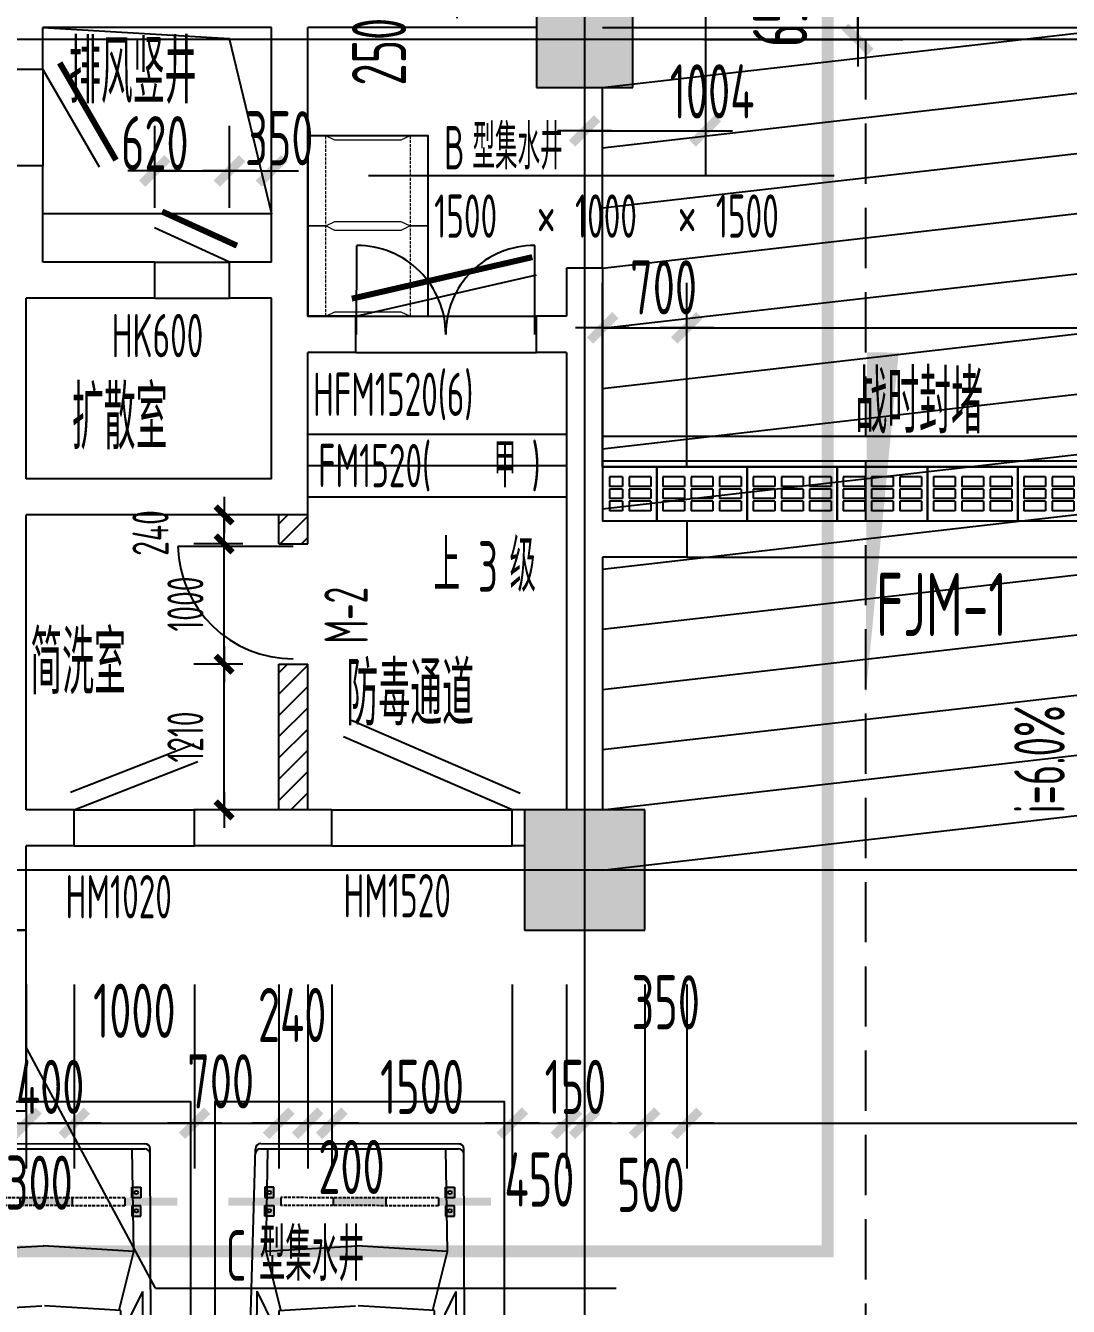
# Model space of a CAD drawing. Extents: x 1596194 to 1987057, y -212608 to 63160.
# Drawn here: x 1692386 to 1701050, y 20786 to 31424 of the extents above; entities that cross this region are included whole.
import ezdxf

# ---------------------------------------------------------------- set-up
doc = ezdxf.new("R2010")
doc.units = 0
doc.header["$LTSCALE"] = 100
doc.header["$MEASUREMENT"] = 0
doc.linetypes.add('DASH', pattern=[0.35, 0.25, -0.1])
doc.linetypes.add('DASH_200', pattern=[0.7, 0.5, -0.2])
doc.layers.get('0').update_dxf_attribs({"linetype": 'CONTINUOUS'})
doc.layers.get('DEFPOINTS').update_dxf_attribs({"linetype": 'CONTINUOUS'})
for name, color, linetype in [('_走道示意', 8, 'CONTINUOUS'), ('BALCONY', 6, 'CONTINUOUS'), ('CAR', 8, 'CONTINUOUS'), ('COLUMN', 1, 'CONTINUOUS'), ('DCHJ', 1, 'CONTINUOUS'), ('DOTE', 251, 'CONTINUOUS'), ('HA', 150, 'CONTINUOUS'), ('PUB_DIM', 3, 'CONTINUOUS'), ('PUB_TEXT', 30, 'CONTINUOUS'), ('SOLID_HATCH', 40, 'CONTINUOUS'), ('STAIR', 5, 'CONTINUOUS'), ('WALL', 2, 'CONTINUOUS'), ('WINDOW', 4, 'CONTINUOUS'), ('图层2', 251, 'CONTINUOUS'), ('车位', 8, 'CONTINUOUS')]:
    doc.layers.add(name, color=color, linetype=linetype)
doc.layers.add('AXIS', color=3, linetype='CONTINUOUS', lineweight=9)
doc.styles.add('DIM', font='', dxfattribs={"width": 0.75})
doc.styles.add('DIM_FONT', font='SYSZ.shx', dxfattribs={"width": 0.7, "bigfont": 'SYFS.shx'})
doc.styles.get('DIM').set_extended_font_data('FangSong_GB2312')
doc.dimstyles.new('DIMN', dxfattribs={"dimtxt": 300, "dimasz": 1, "dimexe": 250, "dimexo": 300, "dimgap": 150, "dimtad": 1, "dimdec": 0, "dimzin": 0, "dimdsep": 46, "dimtxsty": 'DIM_FONT', "dimblk": 'ARCHTICK', "dimcen": 0.09, "dimclrt": 7, "dimazin": 2, "dimtfac": 1, "dimtdec": 0, "dimtix": 1, "dimtmove": 2, "dimatfit": 3, "dimldrblk": 'DOT', "dimfxl": 0, "dimtolj": 1, "dimtzin": 0, "dimarcsym": 0})
doc.dimstyles.new('DIMN150', dxfattribs={"dimscale": 1.5, "dimtxt": 300, "dimasz": 1, "dimexe": 250, "dimexo": 300, "dimgap": 30, "dimtad": 1, "dimdec": 0, "dimzin": 0, "dimdsep": 46, "dimtxsty": 'DIM_FONT', "dimblk": 'ARCHTICK', "dimcen": 0.09, "dimclrt": 7, "dimazin": 2, "dimtfac": 1, "dimtdec": 0, "dimtix": 1, "dimtmove": 2, "dimatfit": 3, "dimldrblk": 'DOT', "dimfxl": 0, "dimtolj": 1, "dimtzin": 0, "dimarcsym": 0})

# ---------------------------------------------------------------- blocks, each defined once
blk = doc.blocks.new('_archtick')
blk.add_line((-150, 0), (150, 0))
at = {"const_width": 50}
blk.add_lwpolyline([(-70, -70), (70, 70)], dxfattribs=at)
blk = doc.blocks.new('*D305')
at = {"layer": 'DEFPOINTS', "color": 0}
for p in [(1695968, 31960), (1697130, 31960), (1697130, 31710)]:
    blk.add_point(p, dxfattribs=at)
at = {"layer": 'PUB_DIM', "color": 0, "lineweight": -2}
for p, q in [((1696680, 31960), (1695593, 31960)), ((1695968, 31710), (1695968, 31960)), ((1696680, 31710), (1695593, 31710))]:
    blk.add_line(p, q, dxfattribs=at)
at = {"layer": 'PUB_DIM', "color": 0, "lineweight": -2, "xscale": 1.5, "yscale": 1.5, "zscale": 1.5}
for p, rotation in [((1695968, 31960), 90), ((1695968, 31710), 270)]:
    blk.add_blockref('_archtick', p, dxfattribs=dict(at, rotation=rotation))
at = {"layer": 'PUB_DIM', "color": 7, "insert": (1695323, 31208), "char_height": 450, "attachment_point": 5, "rotation": 90, "style": 'DIM_FONT'}
blk.add_mtext('\\A1;250', dxfattribs=at)
blk = doc.blocks.new('_Dot')
at = {"color": 0, "linetype": 'ByBlock', "lineweight": -2}
blk.add_line((-0.5, 0), (-1, 0), dxfattribs=at)
at = {"color": 0, "linetype": 'ByBlock', "const_width": 0.5}
blk.add_lwpolyline([(-0.25, 0, 1), (0.25, 0, 1)], format="xyb", close=True, dxfattribs=at)
blk = doc.blocks.new('*D520')
at = {"layer": 'DEFPOINTS', "color": 0}
for p in [(1694430, 30217), (1694080, 29460), (1694430, 29460)]:
    blk.add_point(p, dxfattribs=at)
at = {"layer": 'PUB_DIM', "color": 0, "lineweight": -2}
for p, q in [((1694080, 29910), (1694080, 30592)), ((1694430, 29910), (1694430, 30592)), ((1694080, 30217), (1694430, 30217))]:
    blk.add_line(p, q, dxfattribs=at)
at = {"layer": 'PUB_DIM', "color": 0, "lineweight": -2, "xscale": 1.5, "yscale": 1.5, "zscale": 1.5, "rotation": 180}
blk.add_blockref('_archtick', (1694080, 30217), dxfattribs=at)
at = {"layer": 'PUB_DIM', "color": 0, "lineweight": -2, "xscale": 1.5, "yscale": 1.5, "zscale": 1.5}
blk.add_blockref('_archtick', (1694430, 30217), dxfattribs=at)
at = {"layer": 'PUB_DIM', "color": 7, "insert": (1694494, 30489), "char_height": 450, "attachment_point": 5, "style": 'DIM_FONT'}
blk.add_mtext('\\A1;350', dxfattribs=at)
blk = doc.blocks.new('*D521')
at = {"layer": 'DEFPOINTS', "color": 0}
for p in [(1694080, 30217), (1693460, 29460), (1694080, 29460)]:
    blk.add_point(p, dxfattribs=at)
at = {"layer": 'PUB_DIM', "color": 0, "lineweight": -2}
for p, q in [((1693460, 29910), (1693460, 30592)), ((1694080, 29910), (1694080, 30592)), ((1693460, 30217), (1694080, 30217))]:
    blk.add_line(p, q, dxfattribs=at)
at = {"layer": 'PUB_DIM', "color": 0, "lineweight": -2, "xscale": 1.5, "yscale": 1.5, "zscale": 1.5, "rotation": 180}
blk.add_blockref('_archtick', (1693460, 30217), dxfattribs=at)
at = {"layer": 'PUB_DIM', "color": 0, "lineweight": -2, "xscale": 1.5, "yscale": 1.5, "zscale": 1.5}
blk.add_blockref('_archtick', (1694080, 30217), dxfattribs=at)
at = {"layer": 'PUB_DIM', "color": 7, "insert": (1693460, 30448), "char_height": 450, "attachment_point": 5, "style": 'DIM_FONT'}
blk.add_mtext('\\A1;620', dxfattribs=at)
blk = doc.blocks.new('*D522')
at = {"layer": 'DEFPOINTS', "color": 0}
for p in [(1694035, 26120), (1694490, 26120), (1694490, 24910)]:
    blk.add_point(p, dxfattribs=at)
at = {"layer": 'PUB_DIM', "color": 0, "lineweight": -2}
for p, q in [((1694190, 26120), (1693785, 26120)), ((1694035, 24910), (1694035, 26120)), ((1694190, 24910), (1693785, 24910))]:
    blk.add_line(p, q, dxfattribs=at)
for p, rotation in [((1694035, 26120), 90), ((1694035, 24910), 270)]:
    blk.add_blockref('_archtick', p, dxfattribs=dict(at, rotation=rotation))
at = {"layer": 'PUB_DIM', "color": 7, "insert": (1693714, 25515), "char_height": 300, "attachment_point": 5, "rotation": 90, "style": 'DIM_FONT'}
blk.add_mtext('\\A1;1210', dxfattribs=at)
blk = doc.blocks.new('*D523')
at = {"layer": 'DEFPOINTS', "color": 0}
for p in [(1694035, 27120), (1694490, 27120), (1694490, 26120)]:
    blk.add_point(p, dxfattribs=at)
at = {"layer": 'PUB_DIM', "color": 0, "lineweight": -2}
for p, q in [((1694190, 27120), (1693785, 27120)), ((1694035, 26120), (1694035, 27120)), ((1694190, 26120), (1693785, 26120))]:
    blk.add_line(p, q, dxfattribs=at)
for p, rotation in [((1694035, 27120), 90), ((1694035, 26120), 270)]:
    blk.add_blockref('_archtick', p, dxfattribs=dict(at, rotation=rotation))
at = {"layer": 'PUB_DIM', "color": 7, "insert": (1693714, 26620), "char_height": 300, "attachment_point": 5, "rotation": 90, "style": 'DIM_FONT'}
blk.add_mtext('\\A1;1000', dxfattribs=at)
blk = doc.blocks.new('*D524')
at = {"layer": 'DEFPOINTS', "color": 0}
for p in [(1694035, 27360), (1694490, 27360), (1694490, 27120)]:
    blk.add_point(p, dxfattribs=at)
at = {"layer": 'PUB_DIM', "color": 0, "lineweight": -2}
for p, q in [((1694190, 27360), (1693785, 27360)), ((1694035, 27360), (1694035, 27361)), ((1694035, 27120), (1694035, 27360)), ((1694190, 27120), (1693785, 27120)), ((1694035, 27120), (1694035, 27119))]:
    blk.add_line(p, q, dxfattribs=at)
for p, rotation in [((1694035, 27360), 270), ((1694035, 27120), 90)]:
    blk.add_blockref('_archtick', p, dxfattribs=dict(at, rotation=rotation))
at = {"layer": 'PUB_DIM', "color": 7, "insert": (1693424, 27210), "char_height": 300, "attachment_point": 5, "rotation": 90, "style": 'DIM_FONT'}
blk.add_mtext('\\A1;240', dxfattribs=at)
blk = doc.blocks.new('*D718')
at = {"layer": 'DEFPOINTS', "color": 0}
for p in [(1697880, 28914), (1697180, 27310), (1697880, 27310)]:
    blk.add_point(p, dxfattribs=at)
at = {"layer": 'PUB_DIM', "color": 0, "lineweight": -2}
for p, q in [((1697180, 27760), (1697180, 29289)), ((1697880, 27760), (1697880, 29289)), ((1697180, 28914), (1697880, 28914))]:
    blk.add_line(p, q, dxfattribs=at)
at = {"layer": 'PUB_DIM', "color": 0, "lineweight": -2, "xscale": 1.5, "yscale": 1.5, "zscale": 1.5, "rotation": 180}
blk.add_blockref('_archtick', (1697180, 28914), dxfattribs=at)
at = {"layer": 'PUB_DIM', "color": 0, "lineweight": -2, "xscale": 1.5, "yscale": 1.5, "zscale": 1.5}
blk.add_blockref('_archtick', (1697880, 28914), dxfattribs=at)
at = {"layer": 'PUB_DIM', "color": 7, "insert": (1697687, 29250), "char_height": 450, "attachment_point": 5, "style": 'DIM_FONT'}
blk.add_mtext('\\A1;700', dxfattribs=at)
blk = doc.blocks.new('*D719')
at = {"layer": 'DEFPOINTS', "color": 0}
for p in [(1705180, 28914), (1697880, 27310), (1705180, 27310)]:
    blk.add_point(p, dxfattribs=at)
at = {"layer": 'PUB_DIM', "color": 0, "lineweight": -2}
for p, q in [((1697880, 27760), (1697880, 29289)), ((1705180, 27760), (1705180, 29289)), ((1697880, 28914), (1705180, 28914))]:
    blk.add_line(p, q, dxfattribs=at)
at = {"layer": 'PUB_DIM', "color": 0, "lineweight": -2, "xscale": 1.5, "yscale": 1.5, "zscale": 1.5, "rotation": 180}
blk.add_blockref('_archtick', (1697880, 28914), dxfattribs=at)
at = {"layer": 'PUB_DIM', "color": 0, "lineweight": -2, "xscale": 1.5, "yscale": 1.5, "zscale": 1.5}
blk.add_blockref('_archtick', (1705180, 28914), dxfattribs=at)
at = {"layer": 'PUB_DIM', "color": 7, "insert": (1701530, 29216), "char_height": 450, "attachment_point": 5, "style": 'DIM_FONT'}
blk.add_mtext('\\A1;7300', dxfattribs=at)
blk = doc.blocks.new('*D755')
at = {"layer": 'DEFPOINTS', "color": 0}
for p in [(1697571, 31960), (1699300, 31960), (1697571, 31310)]:
    blk.add_point(p, dxfattribs=at)
at = {"layer": 'PUB_DIM', "color": 0, "lineweight": -2}
for p, q in [((1698021, 31960), (1699675, 31960)), ((1699300, 31310), (1699300, 31960)), ((1698021, 31310), (1699675, 31310))]:
    blk.add_line(p, q, dxfattribs=at)
at = {"layer": 'PUB_DIM', "color": 0, "lineweight": -2, "xscale": 1.5, "yscale": 1.5, "zscale": 1.5}
for p, rotation in [((1699300, 31960), 90), ((1699300, 31310), 270)]:
    blk.add_blockref('_archtick', p, dxfattribs=dict(at, rotation=rotation))
at = {"layer": 'PUB_DIM', "color": 7, "insert": (1698655, 31534), "char_height": 450, "attachment_point": 5, "rotation": 90, "style": 'DIM_FONT'}
blk.add_mtext('\\A1;650', dxfattribs=at)
blk = doc.blocks.new('*D756')
at = {"layer": 'DEFPOINTS', "color": 0}
for p in [(1697030, 32428), (1698034, 32428), (1698034, 30550)]:
    blk.add_point(p, dxfattribs=at)
at = {"layer": 'PUB_DIM', "color": 0, "lineweight": -2}
for p, q in [((1697030, 31978), (1697030, 30175)), ((1698034, 31978), (1698034, 30175)), ((1697030, 30550), (1698034, 30550))]:
    blk.add_line(p, q, dxfattribs=at)
at = {"layer": 'PUB_DIM', "color": 0, "lineweight": -2, "xscale": 1.5, "yscale": 1.5, "zscale": 1.5, "rotation": 180}
blk.add_blockref('_archtick', (1697030, 30550), dxfattribs=at)
at = {"layer": 'PUB_DIM', "color": 0, "lineweight": -2, "xscale": 1.5, "yscale": 1.5, "zscale": 1.5}
blk.add_blockref('_archtick', (1698034, 30550), dxfattribs=at)
at = {"layer": 'PUB_DIM', "color": 7, "insert": (1698090, 30878), "char_height": 450, "attachment_point": 5, "style": 'DIM_FONT'}
blk.add_mtext('\\A1;1004', dxfattribs=at)
blk = doc.blocks.new('*D1008')
at = {"layer": 'DEFPOINTS', "color": 0}
for p in [(1696880, 23910), (1697030, 23910), (1697030, 22307)]:
    blk.add_point(p, dxfattribs=at)
at = {"layer": 'PUB_DIM', "color": 0, "lineweight": -2}
for p, q in [((1696880, 23460), (1696880, 21932)), ((1697030, 23460), (1697030, 21932)), ((1696880, 22307), (1696879, 22307)), ((1696880, 22307), (1697030, 22307)), ((1697030, 22307), (1697032, 22307))]:
    blk.add_line(p, q, dxfattribs=at)
at = {"layer": 'PUB_DIM', "color": 0, "lineweight": -2, "xscale": 1.5, "yscale": 1.5, "zscale": 1.5}
blk.add_blockref('_archtick', (1696880, 22307), dxfattribs=at)
at = {"layer": 'PUB_DIM', "color": 0, "lineweight": -2, "xscale": 1.5, "yscale": 1.5, "zscale": 1.5, "rotation": 180}
blk.add_blockref('_archtick', (1697030, 22307), dxfattribs=at)
at = {"layer": 'PUB_DIM', "color": 7, "insert": (1696955, 22609), "char_height": 450, "attachment_point": 5, "style": 'DIM_FONT'}
blk.add_mtext('\\A1;150', dxfattribs=at)
blk = doc.blocks.new('*D1009')
at = {"layer": 'DEFPOINTS', "color": 0}
for p in [(1696430, 23910), (1696880, 23910), (1696880, 22307)]:
    blk.add_point(p, dxfattribs=at)
at = {"layer": 'PUB_DIM', "color": 0, "lineweight": -2}
for p, q in [((1696430, 23460), (1696430, 21932)), ((1696880, 23460), (1696880, 21932)), ((1696430, 22307), (1696880, 22307))]:
    blk.add_line(p, q, dxfattribs=at)
at = {"layer": 'PUB_DIM', "color": 0, "lineweight": -2, "xscale": 1.5, "yscale": 1.5, "zscale": 1.5, "rotation": 180}
blk.add_blockref('_archtick', (1696430, 22307), dxfattribs=at)
at = {"layer": 'PUB_DIM', "color": 0, "lineweight": -2, "xscale": 1.5, "yscale": 1.5, "zscale": 1.5}
blk.add_blockref('_archtick', (1696880, 22307), dxfattribs=at)
at = {"layer": 'PUB_DIM', "color": 7, "insert": (1696655, 21839), "char_height": 450, "attachment_point": 5, "style": 'DIM_FONT'}
blk.add_mtext('\\A1;450', dxfattribs=at)
blk = doc.blocks.new('*D1010')
at = {"layer": 'DEFPOINTS', "color": 0}
for p in [(1694930, 23910), (1696430, 23910), (1696430, 22307)]:
    blk.add_point(p, dxfattribs=at)
at = {"layer": 'PUB_DIM', "color": 0, "lineweight": -2}
for p, q in [((1694930, 23460), (1694930, 21932)), ((1696430, 23460), (1696430, 21932)), ((1694930, 22307), (1696430, 22307))]:
    blk.add_line(p, q, dxfattribs=at)
at = {"layer": 'PUB_DIM', "color": 0, "lineweight": -2, "xscale": 1.5, "yscale": 1.5, "zscale": 1.5, "rotation": 180}
blk.add_blockref('_archtick', (1694930, 22307), dxfattribs=at)
at = {"layer": 'PUB_DIM', "color": 0, "lineweight": -2, "xscale": 1.5, "yscale": 1.5, "zscale": 1.5}
blk.add_blockref('_archtick', (1696430, 22307), dxfattribs=at)
at = {"layer": 'PUB_DIM', "color": 7, "insert": (1695680, 22609), "char_height": 450, "attachment_point": 5, "style": 'DIM_FONT'}
blk.add_mtext('\\A1;1500', dxfattribs=at)
blk = doc.blocks.new('*D1011')
at = {"layer": 'DEFPOINTS', "color": 0}
for p in [(1694730, 23910), (1694930, 23910), (1694930, 22307)]:
    blk.add_point(p, dxfattribs=at)
at = {"layer": 'PUB_DIM', "color": 0, "lineweight": -2}
for p, q in [((1694730, 23460), (1694730, 21932)), ((1694930, 23460), (1694930, 21932)), ((1694730, 22307), (1694930, 22307))]:
    blk.add_line(p, q, dxfattribs=at)
at = {"layer": 'PUB_DIM', "color": 0, "lineweight": -2, "xscale": 1.5, "yscale": 1.5, "zscale": 1.5, "rotation": 180}
blk.add_blockref('_archtick', (1694730, 22307), dxfattribs=at)
at = {"layer": 'PUB_DIM', "color": 0, "lineweight": -2, "xscale": 1.5, "yscale": 1.5, "zscale": 1.5}
blk.add_blockref('_archtick', (1694930, 22307), dxfattribs=at)
at = {"layer": 'PUB_DIM', "color": 7, "insert": (1695094, 21944), "char_height": 450, "attachment_point": 5, "style": 'DIM_FONT'}
blk.add_mtext('\\A1;200', dxfattribs=at)
blk = doc.blocks.new('*D1012')
at = {"layer": 'DEFPOINTS', "color": 0}
for p in [(1694490, 23910), (1694730, 23910), (1694730, 22307)]:
    blk.add_point(p, dxfattribs=at)
at = {"layer": 'PUB_DIM', "color": 0, "lineweight": -2}
for p, q in [((1694490, 23460), (1694490, 21932)), ((1694730, 23460), (1694730, 21932)), ((1694490, 22307), (1694730, 22307))]:
    blk.add_line(p, q, dxfattribs=at)
at = {"layer": 'PUB_DIM', "color": 0, "lineweight": -2, "xscale": 1.5, "yscale": 1.5, "zscale": 1.5, "rotation": 180}
blk.add_blockref('_archtick', (1694490, 22307), dxfattribs=at)
at = {"layer": 'PUB_DIM', "color": 0, "lineweight": -2, "xscale": 1.5, "yscale": 1.5, "zscale": 1.5}
blk.add_blockref('_archtick', (1694730, 22307), dxfattribs=at)
at = {"layer": 'PUB_DIM', "color": 7, "insert": (1694601, 23206), "char_height": 450, "attachment_point": 5, "style": 'DIM_FONT'}
blk.add_mtext('\\A1;240', dxfattribs=at)
blk = doc.blocks.new('*D1013')
at = {"layer": 'DEFPOINTS', "color": 0}
for p in [(1693790, 23910), (1694490, 23910), (1694490, 22307)]:
    blk.add_point(p, dxfattribs=at)
at = {"layer": 'PUB_DIM', "color": 0, "lineweight": -2}
for p, q in [((1693790, 23460), (1693790, 21932)), ((1694490, 23460), (1694490, 21932)), ((1693790, 22307), (1694490, 22307))]:
    blk.add_line(p, q, dxfattribs=at)
at = {"layer": 'PUB_DIM', "color": 0, "lineweight": -2, "xscale": 1.5, "yscale": 1.5, "zscale": 1.5, "rotation": 180}
blk.add_blockref('_archtick', (1693790, 22307), dxfattribs=at)
at = {"layer": 'PUB_DIM', "color": 0, "lineweight": -2, "xscale": 1.5, "yscale": 1.5, "zscale": 1.5}
blk.add_blockref('_archtick', (1694490, 22307), dxfattribs=at)
at = {"layer": 'PUB_DIM', "color": 7, "insert": (1694007, 22655), "char_height": 450, "attachment_point": 5, "style": 'DIM_FONT'}
blk.add_mtext('\\A1;700', dxfattribs=at)
blk = doc.blocks.new('*D1014')
at = {"layer": 'DEFPOINTS', "color": 0}
for p in [(1692790, 23910), (1693790, 23910), (1693790, 22307)]:
    blk.add_point(p, dxfattribs=at)
at = {"layer": 'PUB_DIM', "color": 0, "lineweight": -2}
for p, q in [((1692790, 23460), (1692790, 21932)), ((1693790, 23460), (1693790, 21932)), ((1692790, 22307), (1693790, 22307))]:
    blk.add_line(p, q, dxfattribs=at)
at = {"layer": 'PUB_DIM', "color": 0, "lineweight": -2, "xscale": 1.5, "yscale": 1.5, "zscale": 1.5, "rotation": 180}
blk.add_blockref('_archtick', (1692790, 22307), dxfattribs=at)
at = {"layer": 'PUB_DIM', "color": 0, "lineweight": -2, "xscale": 1.5, "yscale": 1.5, "zscale": 1.5}
blk.add_blockref('_archtick', (1693790, 22307), dxfattribs=at)
at = {"layer": 'PUB_DIM', "color": 7, "insert": (1693290, 23241), "char_height": 450, "attachment_point": 5, "style": 'DIM_FONT'}
blk.add_mtext('\\A1;1000', dxfattribs=at)
blk = doc.blocks.new('*D1015')
at = {"layer": 'DEFPOINTS', "color": 0}
for p in [(1692390, 23910), (1692790, 23910), (1692790, 22307)]:
    blk.add_point(p, dxfattribs=at)
at = {"layer": 'PUB_DIM', "color": 0, "lineweight": -2}
for p, q in [((1692390, 23460), (1692390, 21932)), ((1692790, 23460), (1692790, 21932)), ((1692390, 22307), (1692389, 22307)), ((1692390, 22307), (1692790, 22307)), ((1692790, 22307), (1692792, 22307))]:
    blk.add_line(p, q, dxfattribs=at)
at = {"layer": 'PUB_DIM', "color": 0, "lineweight": -2, "xscale": 1.5, "yscale": 1.5, "zscale": 1.5}
blk.add_blockref('_archtick', (1692390, 22307), dxfattribs=at)
at = {"layer": 'PUB_DIM', "color": 0, "lineweight": -2, "xscale": 1.5, "yscale": 1.5, "zscale": 1.5, "rotation": 180}
blk.add_blockref('_archtick', (1692790, 22307), dxfattribs=at)
at = {"layer": 'PUB_DIM', "color": 7, "insert": (1692590, 22609), "char_height": 450, "attachment_point": 5, "style": 'DIM_FONT'}
blk.add_mtext('\\A1;400', dxfattribs=at)
blk = doc.blocks.new('*D1016')
at = {"layer": 'DEFPOINTS', "color": 0}
for p in [(1692090, 23910), (1692390, 23910), (1692390, 22307)]:
    blk.add_point(p, dxfattribs=at)
at = {"layer": 'PUB_DIM', "color": 0, "lineweight": -2}
for p, q in [((1692090, 23460), (1692090, 21932)), ((1692390, 23460), (1692390, 21932)), ((1692090, 22307), (1692390, 22307))]:
    blk.add_line(p, q, dxfattribs=at)
at = {"layer": 'PUB_DIM', "color": 0, "lineweight": -2, "xscale": 1.5, "yscale": 1.5, "zscale": 1.5, "rotation": 180}
blk.add_blockref('_archtick', (1692090, 22307), dxfattribs=at)
at = {"layer": 'PUB_DIM', "color": 0, "lineweight": -2, "xscale": 1.5, "yscale": 1.5, "zscale": 1.5}
blk.add_blockref('_archtick', (1692390, 22307), dxfattribs=at)
at = {"layer": 'PUB_DIM', "color": 7, "insert": (1692500, 21813), "char_height": 450, "attachment_point": 5, "style": 'DIM_FONT'}
blk.add_mtext('\\A1;300', dxfattribs=at)
blk = doc.blocks.new('*D1036')
at = {"layer": 'DEFPOINTS', "color": 0}
for p in [(1697880, 23910), (1705180, 23910), (1705180, 22307)]:
    blk.add_point(p, dxfattribs=at)
at = {"layer": 'PUB_DIM', "color": 0, "lineweight": -2}
for p, q in [((1697880, 23460), (1697880, 21932)), ((1705180, 23460), (1705180, 21932)), ((1697880, 22307), (1705180, 22307))]:
    blk.add_line(p, q, dxfattribs=at)
at = {"layer": 'PUB_DIM', "color": 0, "lineweight": -2, "xscale": 1.5, "yscale": 1.5, "zscale": 1.5, "rotation": 180}
blk.add_blockref('_archtick', (1697880, 22307), dxfattribs=at)
at = {"layer": 'PUB_DIM', "color": 0, "lineweight": -2, "xscale": 1.5, "yscale": 1.5, "zscale": 1.5}
blk.add_blockref('_archtick', (1705180, 22307), dxfattribs=at)
at = {"layer": 'PUB_DIM', "color": 7, "insert": (1701530, 22609), "char_height": 450, "attachment_point": 5, "style": 'DIM_FONT'}
blk.add_mtext('\\A1;7300', dxfattribs=at)
blk = doc.blocks.new('*D1037')
at = {"layer": 'DEFPOINTS', "color": 0}
for p in [(1697530, 23910), (1697880, 23910), (1697880, 22307)]:
    blk.add_point(p, dxfattribs=at)
at = {"layer": 'PUB_DIM', "color": 0, "lineweight": -2}
for p, q in [((1697530, 23460), (1697530, 21932)), ((1697880, 23460), (1697880, 21932)), ((1697530, 22307), (1697880, 22307))]:
    blk.add_line(p, q, dxfattribs=at)
at = {"layer": 'PUB_DIM', "color": 0, "lineweight": -2, "xscale": 1.5, "yscale": 1.5, "zscale": 1.5, "rotation": 180}
blk.add_blockref('_archtick', (1697530, 22307), dxfattribs=at)
at = {"layer": 'PUB_DIM', "color": 0, "lineweight": -2, "xscale": 1.5, "yscale": 1.5, "zscale": 1.5}
blk.add_blockref('_archtick', (1697880, 22307), dxfattribs=at)
at = {"layer": 'PUB_DIM', "color": 7, "insert": (1697705, 23312), "char_height": 450, "attachment_point": 5, "style": 'DIM_FONT'}
blk.add_mtext('\\A1;350', dxfattribs=at)
blk = doc.blocks.new('*D1038')
at = {"layer": 'DEFPOINTS', "color": 0}
for p in [(1697030, 23910), (1697530, 23910), (1697530, 22307)]:
    blk.add_point(p, dxfattribs=at)
at = {"layer": 'PUB_DIM', "color": 0, "lineweight": -2}
for p, q in [((1697030, 23460), (1697030, 21932)), ((1697530, 23460), (1697530, 21932)), ((1697030, 22307), (1697530, 22307))]:
    blk.add_line(p, q, dxfattribs=at)
at = {"layer": 'PUB_DIM', "color": 0, "lineweight": -2, "xscale": 1.5, "yscale": 1.5, "zscale": 1.5, "rotation": 180}
blk.add_blockref('_archtick', (1697030, 22307), dxfattribs=at)
at = {"layer": 'PUB_DIM', "color": 0, "lineweight": -2, "xscale": 1.5, "yscale": 1.5, "zscale": 1.5}
blk.add_blockref('_archtick', (1697530, 22307), dxfattribs=at)
at = {"layer": 'PUB_DIM', "color": 7, "insert": (1697581, 21795), "char_height": 450, "attachment_point": 5, "style": 'DIM_FONT'}
blk.add_mtext('\\A1;500', dxfattribs=at)
blk = doc.blocks.new('JING-A')
at = {"layer": 'AXIS', "color": 6, "linetype": 'DASH'}
for p, q in [((150, 0), (150, 1500)), ((850, 1500), (850, 0))]:
    blk.add_line(p, q, dxfattribs=at)
at = {"layer": 'AXIS', "color": 6}
for points in [[(1000, 1500), (850, 1500), (775, 1462), (225, 1462), (150, 1500), (0, 1500), (0, 750), (150, 750), (225, 787), (775, 787), (850, 750), (1000, 750), (1000, 1500)], [(1000, 750), (850, 750), (775, 712), (225, 712), (150, 750), (0, 750), (0, 0), (150, 0), (225, 37), (775, 37), (850, 0), (1000, 0), (1000, 750)]]:
    blk.add_lwpolyline(points, close=True, dxfattribs=at)
at = {"layer": 'WINDOW'}
blk.add_lwpolyline([(1000, 0), (1000, 1500), (0, 1500), (0, 0)], close=True, dxfattribs=at)
blk = doc.blocks.new('A$C4B905A97')
at = {"layer": 'BALCONY'}
for p, q in [((50, 365), (230, 365)), ((50, 285), (50, 365)), ((230, 285), (230, 365)), ((285, 365), (465, 365)), ((285, 285), (285, 365)), ((465, 285), (465, 365)), ((520, 285), (520, 365)), ((520, 365), (700, 365)), ((700, 285), (700, 365)), ((50, 310), (50, 340)), ((50, 285), (230, 285)), ((285, 310), (285, 340)), ((285, 285), (465, 285)), ((520, 285), (700, 285)), ((50, 185), (50, 265)), ((50, 265), (230, 265)), ((50, 210), (50, 240)), ((230, 185), (230, 265)), ((285, 185), (285, 265)), ((285, 265), (465, 265)), ((285, 210), (285, 240)), ((465, 185), (465, 265)), ((520, 265), (700, 265)), ((520, 185), (520, 265)), ((700, 185), (700, 265)), ((50, 185), (230, 185)), ((50, 165), (230, 165)), ((50, 165), (230, 165)), ((50, 85), (50, 165)), ((230, 85), (230, 165)), ((285, 185), (465, 185)), ((285, 165), (465, 165)), ((285, 165), (465, 165)), ((285, 85), (285, 165)), ((465, 85), (465, 165)), ((520, 185), (700, 185)), ((520, 85), (520, 165)), ((520, 165), (700, 165)), ((520, 165), (700, 165)), ((700, 85), (700, 165)), ((50, 110), (50, 140)), ((50, 85), (230, 85)), ((285, 110), (285, 140)), ((285, 85), (465, 85)), ((520, 85), (700, 85))]:
    blk.add_line(p, q, dxfattribs=at)
at = {"layer": 'WINDOW'}
blk.add_lwpolyline([(750, 0), (750, 450), (0, 450), (0, 0)], close=True, dxfattribs=at)
blk = doc.blocks.new('jing-1')
at = {"layer": 'WINDOW'}
blk.add_lwpolyline([(1000, 0), (1000, 1000), (0, 1000), (0, 0)], close=True, dxfattribs=at)
at = {"layer": 'WINDOW', "rotation": 90}
for p in [(500, 125), (950, 125)]:
    blk.add_blockref('A$C4B905A97', p, dxfattribs=at)
blk = doc.blocks.new('车位')
at = {"layer": '车位'}
h = blk.add_hatch(color=256, dxfattribs=at)
h.paths.add_polyline_path([(411, -866), (487, -866), (487, -953), (411, -953)])
edge = h.paths.add_edge_path(flags=16)
edge.add_ellipse((449, -909), major_axis=(10.2, 10.2), ratio=1, start_angle=-45.0335, end_angle=314.9665, ccw=False)
edge = h.paths.add_edge_path(flags=16)
edge.add_ellipse((449, -757), major_axis=(10.2, 10.2), ratio=1, start_angle=-45.0335, end_angle=314.9665, ccw=False)
h.paths.add_polyline_path([(411, -800), (487, -800), (487, -713), (411, -713)])
h = blk.add_hatch(color=256, dxfattribs=at)
h.paths.add_polyline_path([(1988, -867), (1912, -867), (1912, -954), (1988, -954)])
h.paths.add_polyline_path([(1988, -801), (1912, -801), (1912, -714), (1988, -714)])
edge = h.paths.add_edge_path(flags=16)
edge.add_ellipse((1950, -757), major_axis=(10.2, 10.2), ratio=1, start_angle=-45.0335, end_angle=314.9665, ccw=False)
edge = h.paths.add_edge_path(flags=16)
edge.add_ellipse((1950, -910), major_axis=(10.2, 10.2), ratio=1, start_angle=-45.0335, end_angle=314.9665, ccw=False)
h = blk.add_hatch(color=256, dxfattribs=at)
h.paths.add_polyline_path([(1854, -801), (2291, -801), (2291, -867), (1854, -867)])
h.paths.add_polyline_path([(981, -801), (1418, -801), (1418, -866), (981, -866)])
h.paths.add_polyline_path([(108, -800), (545, -800), (545, -866), (108, -866)])
at = {"layer": 'DCHJ', "color": 251}
for p, q in [((487, -713), (411, -713)), ((411, -713), (411, -800)), ((487, -800), (487, -713)), ((1912, -801), (1912, -714)), ((1912, -714), (1988, -714)), ((1988, -714), (1988, -801)), ((411, -800), (487, -800)), ((981, -801), (981, -866)), ((1418, -801), (1418, -866)), ((1854, -801), (1854, -867)), ((1988, -801), (1912, -801)), ((411, -866), (487, -866)), ((411, -953), (411, -866)), ((1988, -867), (1912, -867)), ((1912, -867), (1912, -954))]:
    blk.add_line(p, q, dxfattribs=at)
for centre in [(449, -757), (1950, -757), (449, -909)]:
    blk.add_circle(centre, 14.4, dxfattribs=at)
at = {"layer": '车位', "linetype": 'DASH'}
for p, q in [((1854, -801), (545, -800)), ((1854, -867), (545, -866))]:
    blk.add_line(p, q, dxfattribs=at)
at = {"layer": '车位'}
for p, q in [((545, -800), (545, -866)), ((487, -953), (411, -953)), ((487, -866), (487, -953)), ((1912, -954), (1988, -954)), ((1988, -954), (1988, -867))]:
    blk.add_line(p, q, dxfattribs=at)
blk.add_lwpolyline([(-3, -5500), (0, 0), (2400, -1), (2397, -5501)], close=True, dxfattribs=at)
blk.add_circle((1950, -910), 14.4, dxfattribs=at)
blk = doc.blocks.new('CAR8')
for p, q in [((151, 1298), (470, 1303)), ((470, 1303), (678, 1271)), ((-376, 1236), (-474, 253)), ((-331, 1226), (-393, 293)), ((-376, 1236), (-226, 1262)), ((-331, 1226), (4, 1244)), ((-226, 1262), (-206, 1237)), ((-184, 1235), (-206, 289)), ((4, 1244), (151, 1298)), ((678, 1271), (2652, 1285)), ((1292, 1188), (1141, 719)), ((1292, 1188), (1697, 1006)), ((1420, 1224), (3582, 1207)), ((1420, 1224), (1749, 1051)), ((2652, 1285), (4896, 1226)), ((3263, 1051), (3582, 1207)), ((-188, 1124), (1252, 1155)), ((3407, 991), (3951, 1125)), ((3951, 1125), (4003, 287)), ((3951, 1125), (4893, 1110)), ((4898, 1177), (4898, -649)), ((4945, 1176), (4945, -649)), ((-313, 762), (1127, 977)), ((1697, 1006), (1630, 652)), ((1697, 1006), (3406, 1006)), ((1749, 1051), (3263, 1051)), ((3406, 1006), (3449, 302)), ((1141, 719), (1108, 289)), ((1630, 652), (1617, 289)), ((-474, 253), (-376, -659)), ((-393, 293), (-331, -649)), ((-184, -658), (-206, 288)), ((1141, -141), (1108, 288)), ((1630, -75), (1617, 288)), ((3406, -429), (3449, 275)), ((3951, -548), (4003, 290)), ((1697, -429), (1630, -75)), ((-313, -185), (1127, -400)), ((1283, -584), (1141, -141)), ((1317, -599), (1697, -429)), ((1697, -429), (3406, -429)), ((3407, -414), (3951, -548)), ((-188, -547), (1252, -578)), ((1420, -647), (1749, -474)), ((1749, -474), (3263, -474)), ((3263, -474), (3582, -630)), ((3951, -548), (4893, -533)), ((-376, -659), (-226, -685)), ((-331, -649), (4, -667)), ((-226, -685), (-206, -660)), ((4, -667), (151, -721)), ((470, -726), (678, -694)), ((678, -694), (2652, -708)), ((1420, -647), (3582, -630)), ((2652, -708), (4895, -699)), ((151, -721), (470, -726))]:
    blk.add_line(p, q)
for centre, radius, start, end in [((4848, 1177), 50, 0, 88.5082), ((4895, 1176), 50, 0, 88.5082), ((1307, 1154), 25, 65.7961, 162.2571), ((-193, 289), 12.5, 178.7004, 181.2996), ((1121, 289), 12.5, 175.5855, 184.4145), ((1629, 289), 12.5, 177.991, 182.009), ((1307, -577), 25, 197.7429, 294.2039), ((1435, -611), 12.5, 116.9382, 269.53), ((4848, -649), 50, 270.2142, 0), ((4895, -649), 50, 270.2142, 0)]:
    blk.add_arc(centre, radius, start, end)
at = {"linetype": 'Continuous', "style": 'DIM', "flags": 9}
for tag in ['XSIZE', 'YSIZE']:
    blk.add_attdef(tag, (-393, 293), '', height=0.5, dxfattribs=at)
blk = doc.blocks.new('车位-car')
at = {"layer": 'CAR', "xscale": 0.9000000003718892, "yscale": 0.9000000000232831, "zscale": 0.9, "rotation": 89.96654327695857}
blk.add_blockref('CAR8', (1434, -4802), dxfattribs=at)
at = {"layer": '车位'}
blk.add_blockref('车位', (0, 0), dxfattribs=at)
blk = doc.blocks.new('A$C2D8B7957')
at = {"linetype": 'Continuous'}
h = blk.add_hatch(color=256, dxfattribs=at)
h.paths.add_polyline_path([(2869, 0), (1150, 165), (1412, 269), (2870, 263)])
h.paths.add_polyline_path([(1412, 269), (1150, 165), (0, 275)])
blk = doc.blocks.new('M_A2ZXL')
blk.add_line((-0.472, 0), (-0.472, -1))
blk.add_arc((-0.5, 0), 1, 271.6231, 0)
blk = doc.blocks.new('_fzh')
for p, q in [((-0.5, 0.5), (-0.5, -0.5)), ((0.5, 0.5), (-0.5, 0.5)), ((0.5, -0.5), (0.5, 0.5)), ((-0.5, -0.5), (0.5, -0.5))]:
    blk.add_line(p, q)
at = {"layer": 'SOLID_HATCH'}
blk.add_solid([(0.5, 0.5), (0.5, -0.5), (-0.5, 0.5), (-0.5, -0.5)], dxfattribs=at)
blk = doc.blocks.new('M_A3PTU')
for p, q in [((-0.5, 0), (-0.4985, -0.4982)), ((0.5, 0), (0.4985, -0.4982))]:
    blk.add_line(p, q)
for centre, start, end in [((-0.4975, -0.0007), 269.88501, 0.07634), ((0.4975, -0.0007), 179.92366, 270.11499)]:
    blk.add_arc(centre, 0.4975, start, end)

msp = doc.modelspace()

# ---------------------------------------------------------------- hatches: boundary and pattern name
at = {"layer": 'HA'}
h = msp.add_hatch(dxfattribs=at)
h.set_pattern_fill('普通砖', color=256, scale=100, style=0)
h.set_pattern_definition([(45, (0, -200), (-88.388348, 88.388348), [])])
h.paths.add_polyline_path([(1694490.206, 24910.131), (1694730.206, 24910.131), (1694730.206, 26120.131), (1694490.206, 26120.131)])
h.paths.add_polyline_path([(1694490.206, 27120.131), (1694730.206, 27120.131), (1694730.206, 27360.131), (1694490.206, 27360.131)])

# ---------------------------------------------------------------- linework, layer by layer
at = {"layer": '_走道示意', "linetype": 'DASH_200', "ltscale": 10}
msp.add_line((1699363.871, 31310.131), (1699363.871, -16547.176), dxfattribs=at)
at = {"layer": 'BALCONY'}
for p, q in [((1697237.831, 27675.131), (1697237.831, 27595.131)), ((1697345.206, 27675.131), (1697237.831, 27675.131)), ((1697345.206, 27675.131), (1697345.206, 27595.131)), ((1697400.206, 27675.131), (1697400.206, 27595.131)), ((1697580.206, 27675.131), (1697400.206, 27675.131)), ((1697580.206, 27675.131), (1697580.206, 27595.131)), ((1697345.206, 27595.131), (1697237.831, 27595.131)), ((1697345.206, 27595.131), (1697237.831, 27595.131)), ((1697237.831, 27575.131), (1697237.831, 27495.131)), ((1697345.206, 27575.131), (1697237.831, 27575.131)), ((1697345.206, 27650.131), (1697345.206, 27620.131)), ((1697345.206, 27575.131), (1697345.206, 27495.131)), ((1697580.206, 27595.131), (1697400.206, 27595.131)), ((1697580.206, 27595.131), (1697400.206, 27595.131)), ((1697400.206, 27575.131), (1697400.206, 27495.131)), ((1697580.206, 27575.131), (1697400.206, 27575.131)), ((1697580.206, 27650.131), (1697580.206, 27620.131)), ((1697580.206, 27575.131), (1697580.206, 27495.131)), ((1697345.206, 27495.131), (1697237.831, 27495.131)), ((1697237.831, 27475.131), (1697237.831, 27395.131)), ((1697345.206, 27475.131), (1697237.831, 27475.131)), ((1697345.206, 27550.131), (1697345.206, 27520.131)), ((1697345.206, 27475.131), (1697345.206, 27395.131)), ((1697345.206, 27450.131), (1697345.206, 27420.131)), ((1697580.206, 27495.131), (1697400.206, 27495.131)), ((1697400.206, 27475.131), (1697400.206, 27395.131)), ((1697580.206, 27475.131), (1697400.206, 27475.131)), ((1697580.206, 27550.131), (1697580.206, 27520.131)), ((1697580.206, 27475.131), (1697580.206, 27395.131)), ((1697580.206, 27450.131), (1697580.206, 27420.131)), ((1697345.206, 27395.131), (1697237.831, 27395.131)), ((1697580.206, 27395.131), (1697400.206, 27395.131))]:
    msp.add_line(p, q, dxfattribs=at)
at = {"layer": 'DOTE'}
for p, q in [((1697030.206, 50334.236), (1697030.206, -36126.938)), ((1799629.617, 31310.131), (1638383.856, 31310.131)), ((1799629.617, 24410.131), (1638383.856, 24410.131))]:
    msp.add_line(p, q, dxfattribs=at)
at = {"layer": 'PUB_DIM'}
msp.add_lwpolyline([(1695805.206, 26709.069, 0, 0, 0), (1695805.206, 27580.131, 120, 0, 0), (1695805.206, 28030.131, 0, 0, 0)], format="xyseb", dxfattribs=at)
at = {"layer": 'PUB_TEXT'}
for p, q in [((1695236.436, 30179.414), (1699105.366, 30179.414)), ((1693464.725, 20938.094), (1692392.706, 22932.631)), ((1693464.725, 20938.094), (1697293.159, 20938.094))]:
    msp.add_line(p, q, dxfattribs=at)
at = {"layer": 'STAIR'}
msp.add_line((1697180.206, 29410.131), (1697180.206, 30910.131), dxfattribs=at)
for points in [[(1697180.206, 30910.131), (1701530.206, 31410.131), (1705880.206, 30910.131)], [(1697180.206, 30410.131), (1701530.206, 30910.131), (1705880.206, 30410.131)], [(1697180.206, 29910.131), (1701530.206, 30410.131), (1705880.206, 29910.131)], [(1697180.206, 29410.131), (1701530.206, 29910.131), (1705880.206, 29410.131)], [(1697180.206, 28910.131), (1701530.206, 29410.131), (1705880.206, 28910.131)], [(1697180.206, 28410.131), (1701530.206, 28910.131), (1705880.206, 28410.131)], [(1697180.206, 27910.131), (1701530.206, 28410.131), (1705880.206, 27910.131)], [(1697180.206, 27410.131), (1701530.206, 27910.131), (1705880.206, 27410.131)], [(1697180.206, 26910.131), (1701530.206, 27410.131), (1705880.206, 26910.131)], [(1697180.206, 26410.131), (1701530.206, 26910.131), (1705880.206, 26410.131)], [(1697180.206, 25910.131), (1701530.206, 26410.131), (1705880.206, 25910.131)], [(1697180.206, 25410.131), (1701530.206, 25910.131), (1705880.206, 25410.131)], [(1697180.206, 24910.131), (1701530.206, 25410.131), (1705880.206, 24910.131)], [(1697180.206, 24410.131), (1701530.206, 24910.131), (1705880.206, 24410.131)]]:
    msp.add_lwpolyline(points, dxfattribs=at)
at = {"layer": 'WALL'}
for p, q in [((1694430.206, 31410.131), (1692530.206, 31410.131)), ((1692530.206, 31060.131), (1692530.206, 31410.131)), ((1694430.206, 29460.131), (1694430.206, 31410.131)), ((1694730.206, 29010.131), (1694730.206, 31410.131)), ((1696630.206, 31410.131), (1694730.206, 31410.131)), ((1692530.206, 31060.131), (1692090.206, 31060.131)), ((1692530.206, 30260.131), (1692090.206, 30260.131)), ((1692530.206, 29460.131), (1692530.206, 30260.131)), ((1693460.206, 29460.131), (1692530.206, 29460.131)), ((1693460.206, 29160.131), (1693460.206, 29460.131)), ((1694080.206, 29160.131), (1694080.206, 29460.131)), ((1694430.206, 29460.131), (1694080.206, 29460.131)), ((1696880.206, 29410.131), (1696880.206, 29010.131)), ((1697180.206, 29410.131), (1696880.206, 29410.131)), ((1697180.206, 29410.131), (1697180.206, 27310.186)), ((1693460.206, 29160.131), (1692390.206, 29160.131)), ((1692390.206, 27660.131), (1692390.206, 29160.131)), ((1694430.206, 29160.131), (1694080.206, 29160.131)), ((1694430.206, 27660.131), (1694430.206, 29160.131)), ((1695130.206, 29010.131), (1694730.206, 29010.131)), ((1695130.206, 28710.131), (1695130.206, 29010.131)), ((1696630.206, 28710.131), (1696630.206, 29010.131)), ((1696880.206, 29010.131), (1696630.206, 29010.131)), ((1695130.206, 28710.131), (1694730.206, 28710.131)), ((1694730.206, 27120.131), (1694730.206, 28710.131)), ((1696880.206, 28710.131), (1696630.206, 28710.131)), ((1696880.206, 28710.131), (1696880.206, 24910.131)), ((1694430.206, 27660.131), (1692390.206, 27660.131)), ((1692390.206, 24910.131), (1692390.206, 27360.131)), ((1694730.206, 27360.131), (1692390.206, 27360.131)), ((1694490.206, 27120.131), (1694490.206, 27360.131)), ((1697180.206, 27310.186), (1697880.206, 27310.186)), ((1697880.206, 27310.186), (1697880.206, 27010.186)), ((1694490.206, 27120.131), (1694730.206, 27120.131)), ((1697180.206, 27010.186), (1697180.206, 24910.131)), ((1697880.206, 27010.186), (1697180.206, 27010.186)), ((1694490.206, 26120.131), (1694730.206, 26120.131)), ((1694490.206, 24910.131), (1694490.206, 26120.131)), ((1694730.206, 24910.131), (1694730.206, 26120.131)), ((1692790.206, 24910.131), (1692390.206, 24910.131)), ((1692790.206, 24610.131), (1692790.206, 24910.131)), ((1692790.206, 24610.131), (1692790.206, 24910.131)), ((1693790.206, 24610.131), (1693790.206, 24910.131)), ((1693790.206, 24610.131), (1693790.206, 24910.131)), ((1694930.206, 24910.131), (1693790.206, 24910.131)), ((1694930.206, 24610.131), (1694930.206, 24910.131)), ((1696430.206, 24610.131), (1696430.206, 24910.131)), ((1696880.206, 24910.131), (1696430.206, 24910.131)), ((1692790.206, 24610.131), (1692390.206, 24610.131)), ((1692390.206, 23910.131), (1692390.206, 24610.131)), ((1694930.206, 24610.131), (1693790.206, 24610.131)), ((1696530.206, 24610.131), (1696430.206, 24610.131)), ((1689770.206, 23910.131), (1692390.206, 23910.131))]:
    msp.add_line(p, q, dxfattribs=at)
at = {"layer": 'WINDOW'}
for p, q in [((1697180.206, 31410.131), (1705880.206, 31410.131)), ((1692530.206, 31060.131), (1692997.776, 30252.681)), ((1692530.206, 31060.131), (1692530.206, 30260.131)), ((1694430.206, 29860.131), (1692530.206, 29860.131)), ((1694080.206, 29460.131), (1693458.473, 29743.401)), ((1693460.206, 29460.131), (1694080.206, 29460.131)), ((1695130.206, 29010.004), (1696630.215, 29355.208)), ((1693460.206, 29160.131), (1694080.206, 29160.131)), ((1695130.206, 29010.131), (1696630.206, 29010.131)), ((1695130.206, 28710.131), (1696630.206, 28710.131)), ((1694730.206, 28030.131), (1696880.206, 28030.131)), ((1705880.206, 28010.131), (1697180.206, 28010.131)), ((1694730.206, 27770.131), (1696880.206, 27770.131)), ((1697180.206, 27810.131), (1705880.206, 27810.131)), ((1697180.206, 27760.131), (1705880.206, 27760.131)), ((1694730.206, 27510.131), (1696880.206, 27510.131)), ((1697680.206, 27310.186), (1705180.206, 27310.186)), ((1697880.206, 27010.186), (1705180.206, 27010.186)), ((1696494.792, 25045.515), (1695093.094, 25652.23)), ((1692759.456, 25056.946), (1693785.584, 25457.586)), ((1696430.206, 24910.131), (1695028.508, 25516.846)), ((1692790.206, 24910.131), (1693816.334, 25310.772)), ((1692790.206, 24910.131), (1693790.206, 24910.131)), ((1694930.206, 24910.131), (1696430.206, 24910.131)), ((1692790.206, 24610.131), (1693790.206, 24610.131)), ((1694930.206, 24610.131), (1696430.206, 24610.131)), ((1705530.206, 24410.131), (1697530.206, 24410.131))]:
    msp.add_line(p, q, dxfattribs=at)
msp.add_lwpolyline([(1692530.206, 31410.131), (1694077.447, 31318.64), (1694430.206, 29860.131)], dxfattribs=at)
at = {"layer": 'WINDOW', "const_width": 50}
for points in [[(1692669.798, 31115.033), (1693137.368, 30307.583)], [(1694142.397, 29596.631), (1693520.665, 29879.901)], [(1695096.565, 29156.183), (1696596.574, 29501.387)]]:
    msp.add_lwpolyline(points, dxfattribs=at)
at = {"layer": 'WINDOW'}
msp.add_lwpolyline([(1697180.206, 27760.131), (1697180.206, 27310.131), (1697630.206, 27310.131), (1697630.206, 27760.131)], close=True, dxfattribs=at)
at = {"layer": '图层2', "linetype": 'DASH', "ltscale": 10, "const_width": 100}
msp.add_lwpolyline([(1684985.505, 34589.466), (1699049.127, 34589.466), (1699049.127, 21243.945), (1684985.505, 21243.945)], close=True, dxfattribs=at)

# ---------------------------------------------------------------- block references
at = {"layer": '_走道示意', "linetype": 'DASH_200', "ltscale": 10, "rotation": 90}
msp.add_blockref('A$C2D8B7957', (1699640.32, 25839.811), dxfattribs=at)
at = {"layer": 'COLUMN'}
for p, xscale, yscale, zscale in [((1697030.206, 31310.131), 800, 800, 800), ((1697030.206, 24410.131), 1000, 1000, 1000)]:
    msp.add_blockref('_fzh', p, dxfattribs=dict(at, xscale=xscale, yscale=yscale, zscale=zscale))
at = {"layer": 'HA'}
msp.add_blockref('JING-A', (1694730.206, 29010.132), dxfattribs=at)
at = {"layer": 'WALL', "xscale": 1.5, "yscale": 1.5, "zscale": 1.5, "rotation": 270}
msp.add_blockref('jing-1', (1690890.206, 23910.131), dxfattribs=at)
at = {"layer": 'WINDOW'}
for name, p, xscale, yscale, zscale, rotation in [('M_A3PTU', (1695876.883, 28859.921), 1483.2, 1483.2, 1483.2, 180), ('M_A2ZXL', (1694610.206, 26644.664), 960, 960, 960, 270)]:
    msp.add_blockref(name, p, dxfattribs=dict(at, xscale=xscale, yscale=yscale, zscale=zscale, rotation=rotation))
at = {"layer": 'WINDOW', "rotation": 180}
for p in [(1698380.206, 27760.132), (1699130.206, 27760.132), (1699880.206, 27760.132), (1700630.206, 27760.132), (1701380.206, 27760.132)]:
    msp.add_blockref('A$C4B905A97', p, dxfattribs=at)
at = {"layer": '车位'}
for p in [(1691356.035, 22488.882), (1693961.95, 22488.882)]:
    msp.add_blockref('车位-car', p, dxfattribs=at)

# ---------------------------------------------------------------- texts
at = {"layer": 'PUB_TEXT', "style": 'DIM_FONT'}
for s, height, width, p in [('排风竖井', 525, 0.7, (1692747.157, 30778.815)), ('型集水井', 372.0472, 0.7, (1696098.543, 30230.841)), ('B', 360, 0.65625, (1695862.293, 30230.841)), ('1500', 360, 0.65625, (1695781.015, 29662.369)), ('1000', 360, 0.65625, (1696951.015, 29662.369)), ('1500', 360, 0.65625, (1698121.015, 29662.369)), ('×', 372.047, 0.7, (1696636.015, 29662.369)), ('×', 372.047, 0.7, (1697806.015, 29662.369)), ('HK600', 360, 0.65625, (1693100.768, 28669.739)), ('HFM1520(6)', 360, 0.65625, (1694773.492, 28182.055)), ('战时封堵', 525, 0.7, (1699280.933, 28036.116)), ('扩散室', 525, 0.7, (1692771.358, 27905.358)), ('FM1520(', 360, 0.65625, (1694816.604, 27590.021)), (')', 360, 0.65625, (1696590.354, 27590.021)), ('甲', 372.047, 0.7, (1696275.354, 27590.021)), ('上', 434.055, 0.7, (1695777.67, 26721.491)), ('3', 420, 0.65625, (1696145.17, 26721.491)), ('级', 434.055, 0.7, (1696407.67, 26721.491)), ('FJM-1', 525, 0.7, (1699452.659, 26353.599)), ('简洗室', 525, 0.7, (1692425.584, 25869.549)), ('防毒通道', 525, 0.7, (1695052.262, 25611.457)), ('HM1020', 360, 0.65625, (1692717.256, 24008.336)), ('HM1520', 360, 0.65625, (1695026.513, 24016.842)), ('C', 420, 0.65625, (1694050.086, 20998.093)), ('型集水井', 434.0551, 0.7, (1694325.711, 20998.093))]:
    msp.add_text(s, height=height, dxfattribs=dict(at, width=width)).set_placement(p)
at = {"layer": 'PUB_TEXT', "style": 'DIM_FONT', "width": 0.65625}
for s, height, p in [('M-2', 360, (1695228.413, 26291.713)), ('i=6.0%', 420, (1701020.026, 24880.168))]:
    msp.add_text(s, height=height, rotation=90, dxfattribs=at).set_placement(p)

# ---------------------------------------------------------------- dimensions: what is measured, and where the dimension line sits
at = {"layer": 'PUB_DIM'}
for base, p1, p2, angle, dimstyle, picture, middle in [((1698034.319, 30549.823), (1697030.206, 32428.093), (1698034.319, 32428.093), 0, 'DIMN150', '*D756', (1698090.251, 30878.094)), ((1695967.65, 31960.131), (1697130.206, 31710.131), (1697130.206, 31960.131), 90, 'DIMN150', '*D305', (1695322.65, 31207.631)), ((1699299.969, 31960.131), (1697571.097, 31310.131), (1697571.097, 31960.131), 90, 'DIMN150', '*D755', (1698654.969, 31533.773)), ((1694430.206, 30216.764), (1694080.206, 29460.131), (1694430.206, 29460.131), 0, 'DIMN150', '*D520', (1694493.797, 30488.616)), ((1694080.206, 30216.764), (1693460.206, 29460.131), (1694080.206, 29460.131), 0, 'DIMN150', '*D521', (1693460.206, 30447.838)), ((1697880.206, 28913.602), (1697180.206, 27310.131), (1697880.206, 27310.131), 360, 'DIMN150', '*D718', (1697687.293, 29250.33)), ((1694035.422, 27360.131), (1694490.206, 27120.131), (1694490.206, 27360.131), 90, 'DIMN', '*D524', (1693424.286, 27210.478)), ((1692390.206, 22307.102), (1692090.206, 23910.131), (1692390.206, 23910.131), 0, 'DIMN150', '*D1016', (1692499.536, 21812.793)), ((1693790.206, 22307.102), (1692790.206, 23910.131), (1693790.206, 23910.131), 0, 'DIMN150', '*D1014', (1693290.206, 23241.098)), ((1694490.206, 22307.102), (1693790.206, 23910.131), (1694490.206, 23910.131), 0, 'DIMN150', '*D1013', (1694007.159, 22655.275)), ((1694730.206, 22307.102), (1694490.206, 23910.131), (1694730.206, 23910.131), 0, 'DIMN150', '*D1012', (1694600.523, 23206.227)), ((1694930.206, 22307.102), (1694730.206, 23910.131), (1694930.206, 23910.131), 0, 'DIMN150', '*D1011', (1695094.356, 21944.065)), ((1696880.206, 22307.102), (1696430.206, 23910.131), (1696880.206, 23910.131), 0, 'DIMN150', '*D1009', (1696655.325, 21839.27)), ((1697530.206, 22307.102), (1697030.206, 23910.131), (1697530.206, 23910.131), 0, 'DIMN150', '*D1038', (1697581.343, 21794.561)), ((1697880.206, 22307.102), (1697530.206, 23910.131), (1697880.206, 23910.131), 0, 'DIMN150', '*D1037', (1697705.206, 23312.102))]:
    dim = msp.add_linear_dim(base=base, p1=p1, p2=p2, angle=angle, dimstyle=dimstyle, dxfattribs=at)
    dim.commit()
    dim.dimension.update_dxf_attribs({"geometry": picture, "text_midpoint": middle, "dimtype": 129})
for p1, p2, distance, dimstyle, picture, middle in [((1697880.206, 27310.131), (1705180.206, 27310.131), 1603.471, 'DIMN150', '*D719', (1701530.206, 29215.745)), ((1694490.206, 26120.131), (1694490.206, 27120.131), 454.784, 'DIMN', '*D523', (1693713.994, 26620.131)), ((1694490.206, 24910.131), (1694490.206, 26120.131), 454.784, 'DIMN', '*D522', (1693713.994, 25515.131)), ((1692390.206, 23910.131), (1692790.206, 23910.131), -1603.029, 'DIMN150', '*D1015', (1692590.206, 22609.245)), ((1694930.206, 23910.131), (1696430.206, 23910.131), -1603.029, 'DIMN150', '*D1010', (1695680.206, 22609.245)), ((1696880.206, 23910.131), (1697030.206, 23910.131), -1603.029, 'DIMN150', '*D1008', (1696955.206, 22609.245)), ((1697880.206, 23910.131), (1705180.206, 23910.131), -1603.029, 'DIMN150', '*D1036', (1701530.206, 22609.245))]:
    dim = msp.add_aligned_dim(p1=p1, p2=p2, distance=distance, dimstyle=dimstyle, dxfattribs=at)
    dim.commit()
    dim.dimension.update_dxf_attribs({"geometry": picture, "text_midpoint": middle})

doc.saveas('drawing.dxf')
